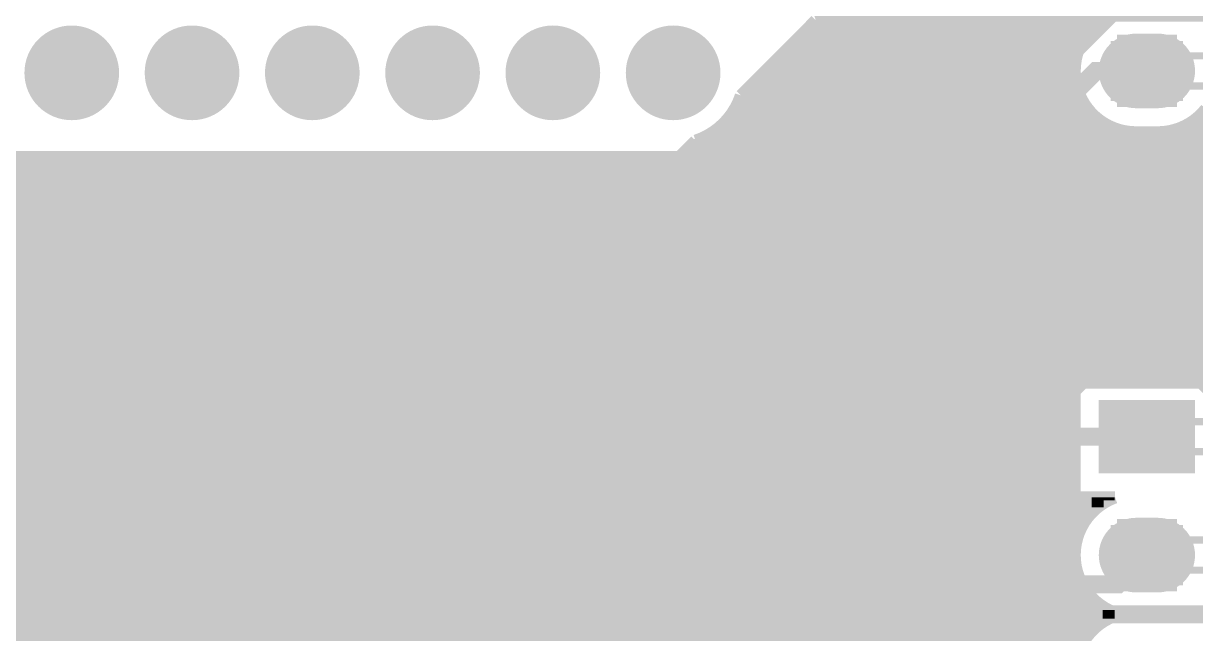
# Model space of a CAD drawing. Extents: x -11 to 221, y -93 to 178.
# Drawn here: x 146.3 to 171.05, y 143.1 to 155.98 of the extents above; entities that cross this region are included whole.
import ezdxf

# ---------------------------------------------------------------- set-up
doc = ezdxf.new("R2010")
doc.units = 0
doc.header["$MEASUREMENT"] = 0
doc.layers.get('0').update_dxf_attribs({"linetype": 'CONTINUOUS'})
for name, color, linetype in [('26-349-0_BOT', 7, 'CONTINUOUS'), ('26-349-0_DRD', 7, 'CONTINUOUS'), ('26-349-0_DRL', 2, 'CONTINUOUS'), ('26-349-0_IN1', 3, 'CONTINUOUS'), ('26-349-0_IN2', 5, 'CONTINUOUS'), ('26-349-0_SMB', 10, 'CONTINUOUS'), ('26-349-0_SMT', 14, 'CONTINUOUS'), ('26-349-0_SST', 12, 'CONTINUOUS'), ('26-349-0_TOP', 11, 'CONTINUOUS'), ('THRUHOLE_TAP', 15, 'CONTINUOUS')]:
    doc.layers.add(name, color=color, linetype=linetype)

# ---------------------------------------------------------------- blocks, each defined once
blk = doc.blocks.new('ROUND_2')
at = {"const_width": 0.99949}
blk.add_lwpolyline([(-0.499744, 0, 1), (0.499744, 0, 1)], format="xyb", close=True, dxfattribs=at)
blk = doc.blocks.new('OBLONG_27')
at = {"const_width": 1.5748}
blk.add_lwpolyline([(0.2286, 0), (-0.2286, 0)], dxfattribs=at)
at = {"const_width": 0.7874}
for points in [[(-0.6223, 0, 1), (0.1651, 0, 1)], [(-0.1651, 0, 1), (0.6223, 0, 1)]]:
    blk.add_lwpolyline(points, format="xyb", close=True, dxfattribs=at)
blk = doc.blocks.new('RECTANGLE_28')
blk.add_solid([(1.016, 0.7747), (1.016, -0.7747), (-1.016, 0.7747), (-1.016, -0.7747)])
blk = doc.blocks.new('ROUND_93')
at = {"const_width": 0.54991}
blk.add_lwpolyline([(-0.274954, 0, 1), (0.274954, 0, 1)], format="xyb", close=True, dxfattribs=at)
blk = doc.blocks.new('ROUND_94')
at = {"const_width": 0.59944}
blk.add_lwpolyline([(-0.29972, 0, 1), (0.29972, 0, 1)], format="xyb", close=True, dxfattribs=at)

msp = doc.modelspace()

# ---------------------------------------------------------------- linework, layer by layer
at = {"layer": '26-349-0_DRD', "const_width": 0.254}
for points in [[(146.685, 155.575), (146.685, 154.305)], [(147.955, 155.575), (146.685, 155.575)], [(147.955, 155.575), (146.685, 154.305)], [(147.955, 154.305), (146.685, 155.575)], [(147.955, 154.305), (147.955, 155.575)], [(149.225, 155.575), (149.225, 154.305)], [(150.495, 155.575), (149.225, 155.575)], [(150.495, 155.575), (149.225, 154.305)], [(150.495, 154.305), (149.225, 155.575)], [(150.495, 154.305), (150.495, 155.575)], [(151.765, 155.575), (151.765, 154.305)], [(153.035, 155.575), (151.765, 155.575)], [(153.035, 155.575), (151.765, 154.305)], [(153.035, 154.305), (151.765, 155.575)], [(153.035, 154.305), (153.035, 155.575)], [(154.305, 155.575), (154.305, 154.305)], [(155.575, 155.575), (154.305, 155.575)], [(155.575, 155.575), (154.305, 154.305)], [(155.575, 154.305), (154.305, 155.575)], [(155.575, 154.305), (155.575, 155.575)], [(156.845, 155.575), (156.845, 154.305)], [(158.115, 155.575), (156.845, 155.575)], [(158.115, 155.575), (156.845, 154.305)], [(158.115, 154.305), (156.845, 155.575)], [(158.115, 154.305), (158.115, 155.575)], [(159.385, 155.575), (159.385, 154.305)], [(160.655, 155.575), (159.385, 155.575)], [(160.655, 155.575), (159.385, 154.305)], [(160.655, 154.305), (159.385, 155.575)], [(160.655, 154.305), (160.655, 155.575)], [(169.39006, 155.61564), (169.39006, 154.34564)], [(170.66006, 155.61564), (169.39006, 155.61564)], [(170.02506, 155.61564), (170.02506, 154.34564)], [(170.66006, 154.34564), (170.66006, 155.61564)], [(170.66006, 154.98064), (169.39006, 154.98064)], [(169.39006, 154.34564), (170.66006, 154.34564)], [(146.685, 154.305), (147.955, 154.305)], [(149.225, 154.305), (150.495, 154.305)], [(151.765, 154.305), (153.035, 154.305)], [(154.305, 154.305), (155.575, 154.305)], [(156.845, 154.305), (158.115, 154.305)], [(159.385, 154.305), (160.655, 154.305)], [(169.39006, 147.89404), (169.39006, 146.62404)], [(170.66006, 147.89404), (169.39006, 147.89404)], [(170.02506, 147.89404), (170.02506, 146.62404)], [(170.66006, 146.62404), (170.66006, 147.89404)], [(170.66006, 147.25904), (169.39006, 147.25904)], [(169.39006, 146.62404), (170.66006, 146.62404)], [(169.39006, 145.39468), (169.39006, 144.12468)], [(170.66006, 145.39468), (169.39006, 145.39468)], [(170.02506, 145.39468), (170.02506, 144.12468)], [(170.66006, 144.12468), (170.66006, 145.39468)], [(170.66006, 144.75968), (169.39006, 144.75968)], [(169.39006, 144.12468), (170.66006, 144.12468)]]:
    msp.add_lwpolyline(points, dxfattribs=at)
at = {"layer": '26-349-0_IN2', "const_width": 0.254}
for points in [[(168.3004, 161.3154), (168.3004, 120.269)], [(168.0718, 161.0868), (168.0718, 120.269)], [(167.8432, 160.8582), (167.8432, 120.269)], [(167.6146, 160.6296), (167.6146, 130.70332)], [(167.386, 160.401), (167.386, 130.8862)], [(167.1574, 160.1724), (167.1574, 130.96748)], [(166.9288, 159.9438), (166.9288, 130.97764)], [(166.7002, 159.7152), (166.7002, 130.92176)], [(166.4716, 159.4866), (166.4716, 130.78206)], [(166.243, 159.258), (166.243, 130.4417)], [(165.7858, 158.8008), (165.7858, 120.269)], [(166.0144, 159.0294), (166.0144, 120.269)], [(165.5572, 158.5722), (165.5572, 120.269)], [(165.3286, 158.3436), (165.3286, 120.269)], [(165.1, 158.115), (165.1, 120.269)], [(164.8714, 157.8864), (164.8714, 123.37034)], [(164.6428, 157.6578), (164.6428, 130.60172)], [(164.4142, 157.4292), (164.4142, 130.84048)], [(164.1856, 157.2006), (164.1856, 130.9497)], [(168.529, 157.21076), (168.529, 155.24734)], [(163.957, 156.91104), (163.957, 130.98272)], [(168.7576, 156.7053), (168.7576, 155.7528)], [(163.7284, 156.5275), (163.7284, 130.9497)], [(168.9862, 156.46908), (168.9862, 155.98902)], [(163.2712, 156.14904), (163.2712, 130.60172)], [(163.4998, 156.30144), (163.4998, 130.84048)], [(163.03244, 156.04744), (161.45002, 154.46502)], [(162.814, 155.829), (162.814, 120.269)], [(168.91508, 155.9306), (162.9156, 155.9306)], [(163.0426, 156.04998), (163.0426, 120.269)], [(162.5854, 155.6004), (162.5854, 120.269)], [(168.7195, 155.702), (162.687, 155.702)], [(162.3568, 155.3718), (162.3568, 120.269)], [(168.59758, 155.4734), (162.4584, 155.4734)], [(162.1282, 155.1432), (162.1282, 123.57354)], [(168.529, 155.2448), (162.2298, 155.2448)], [(161.8996, 154.9146), (161.8996, 123.8377)], [(168.50106, 155.0162), (162.0012, 155.0162)], [(161.671, 154.686), (161.671, 123.95708)], [(168.51376, 154.7876), (161.7726, 154.7876)], [(168.529, 154.7114), (168.529, 148.54174)], [(161.4424, 154.43962), (161.4424, 123.99772)], [(168.56964, 154.559), (161.544, 154.559)], [(168.84396, 154.1018), (161.27222, 154.1018)], [(168.67632, 154.3304), (161.39922, 154.3304)], [(168.7576, 154.20594), (168.7576, 148.54174)], [(169.12336, 153.8732), (161.08426, 153.8732)], [(161.2138, 154.01798), (161.2138, 123.97232)], [(168.9862, 153.96972), (168.9862, 148.54174)], [(171.62272, 153.8732), (170.92676, 153.8732)], [(171.0436, 153.95194), (171.0436, 148.54174)], [(160.7566, 153.62428), (160.7566, 123.65482)], [(174.244, 153.6446), (160.79216, 153.6446)], [(160.9852, 153.78176), (160.9852, 123.87326)], [(169.2148, 153.8224), (169.2148, 148.54174)], [(169.4434, 153.7335), (169.4434, 148.54174)], [(169.672, 153.69032), (169.672, 148.54174)], [(170.25366, 153.68524), (169.79646, 153.68524)], [(169.9006, 153.68524), (169.9006, 148.54174)], [(170.1292, 153.68524), (170.1292, 148.54174)], [(170.3578, 153.68778), (170.3578, 148.54174)], [(170.5864, 153.72842), (170.5864, 148.54174)], [(170.815, 153.81224), (170.815, 148.54174)], [(160.49244, 153.50744), (160.147, 153.162)], [(174.244, 153.416), (160.401, 153.416)], [(160.528, 153.52014), (160.528, 120.269)], [(160.147, 153.162), (117.856, 153.162), (102.616, 137.922), (90.805, 137.922)], [(146.3548, 153.162), (146.3548, 120.269)], [(146.5834, 153.162), (146.5834, 120.269)], [(146.812, 153.162), (146.812, 120.269)], [(147.0406, 153.162), (147.0406, 120.269)], [(147.2692, 153.162), (147.2692, 122.85472)], [(147.4978, 153.162), (147.4978, 123.09348)], [(147.7264, 153.162), (147.7264, 123.2027)], [(147.955, 153.162), (147.955, 123.23572)], [(148.1836, 153.162), (148.1836, 123.2027)], [(148.4122, 153.162), (148.4122, 123.09348)], [(148.6408, 153.162), (148.6408, 122.85472)], [(148.8694, 153.162), (148.8694, 120.269)], [(149.098, 153.162), (149.098, 120.269)], [(149.3266, 153.162), (149.3266, 120.269)], [(149.5552, 153.162), (149.5552, 120.269)], [(149.7838, 153.162), (149.7838, 120.269)], [(150.0124, 153.162), (150.0124, 120.269)], [(150.241, 153.162), (150.241, 120.269)], [(150.4696, 153.162), (150.4696, 120.269)], [(150.6982, 153.162), (150.6982, 120.269)], [(150.9268, 153.162), (150.9268, 120.269)], [(151.1554, 153.162), (151.1554, 123.71832)], [(151.384, 153.162), (151.384, 123.9012)], [(151.6126, 153.162), (151.6126, 123.98248)], [(151.8412, 153.162), (151.8412, 123.99264)], [(152.0698, 153.162), (152.0698, 123.93676)], [(152.2984, 153.162), (152.2984, 123.79706)], [(152.527, 153.162), (152.527, 123.4567)], [(152.7556, 153.162), (152.7556, 120.269)], [(152.9842, 153.162), (152.9842, 120.269)], [(153.2128, 153.162), (153.2128, 120.269)], [(153.4414, 153.162), (153.4414, 120.269)], [(153.67, 153.162), (153.67, 124.57684)], [(153.8986, 153.162), (153.8986, 124.7775)], [(154.1272, 153.162), (154.1272, 124.8664)], [(154.3558, 153.162), (154.3558, 124.88418)], [(154.5844, 153.162), (154.5844, 124.83592)], [(154.813, 153.162), (154.813, 124.70638)], [(155.0416, 153.162), (155.0416, 124.4092)], [(155.2702, 153.162), (155.2702, 120.269)], [(155.4988, 153.162), (155.4988, 120.269)], [(155.7274, 153.162), (155.7274, 120.269)], [(155.956, 153.162), (155.956, 120.269)], [(156.1846, 153.162), (156.1846, 120.269)], [(156.4132, 153.162), (156.4132, 120.269)], [(156.6418, 153.162), (156.6418, 120.269)], [(156.8704, 153.162), (156.8704, 126.0602)], [(157.099, 153.162), (157.099, 126.35738)], [(157.3276, 153.162), (157.3276, 126.48692)], [(157.5562, 153.162), (157.5562, 126.53518)], [(157.7848, 153.162), (157.7848, 126.5174)], [(158.0134, 153.162), (158.0134, 126.4285)], [(158.242, 153.162), (158.242, 126.22784)], [(158.4706, 153.162), (158.4706, 124.7267)], [(158.6992, 153.162), (158.6992, 124.46254)], [(158.9278, 153.162), (158.9278, 120.269)], [(159.1564, 153.162), (159.1564, 120.269)], [(159.385, 153.162), (159.385, 120.269)], [(159.6136, 153.162), (159.6136, 120.269)], [(159.8422, 153.162), (159.8422, 120.269)], [(160.0708, 153.162), (160.0708, 120.269)], [(174.244, 153.1874), (160.1724, 153.1874)], [(160.2994, 153.3144), (160.2994, 120.269)], [(174.244, 152.9588), (117.6528, 152.9588)], [(174.244, 152.7302), (117.4242, 152.7302)], [(174.244, 152.5016), (117.1956, 152.5016)], [(174.244, 152.273), (116.967, 152.273)], [(174.244, 152.0444), (116.7384, 152.0444)], [(174.244, 151.8158), (116.5098, 151.8158)], [(174.244, 151.5872), (116.2812, 151.5872)], [(174.244, 151.13), (115.824, 151.13)], [(174.244, 151.3586), (116.0526, 151.3586)], [(174.244, 150.9014), (115.5954, 150.9014)], [(174.244, 150.6728), (115.3668, 150.6728)], [(174.244, 150.4442), (115.1382, 150.4442)], [(174.244, 150.2156), (114.9096, 150.2156)], [(174.244, 149.987), (114.681, 149.987)], [(174.244, 149.7584), (114.4524, 149.7584)], [(174.244, 149.5298), (114.2238, 149.5298)], [(174.244, 149.3012), (113.9952, 149.3012)], [(174.244, 149.0726), (113.7666, 149.0726)], [(174.244, 148.844), (113.538, 148.844)], [(174.244, 148.6154), (113.3094, 148.6154)], [(168.50106, 148.54174), (168.50106, 145.97634)], [(171.54906, 148.54174), (168.50106, 148.54174)], [(168.50106, 148.1582), (112.8522, 148.1582)], [(168.50106, 148.3868), (113.0808, 148.3868)], [(168.50106, 147.9296), (112.6236, 147.9296)], [(168.50106, 147.701), (112.395, 147.701)], [(168.50106, 147.4724), (112.1664, 147.4724)], [(168.50106, 147.2438), (111.9378, 147.2438)], [(168.50106, 147.0152), (111.7092, 147.0152)], [(168.50106, 146.7866), (111.4806, 146.7866)], [(168.50106, 146.558), (111.252, 146.558)], [(168.50106, 146.3294), (111.0234, 146.3294)], [(168.50106, 146.1008), (110.7948, 146.1008)], [(169.3545, 145.97634), (168.50106, 145.97634)], [(168.529, 145.97634), (168.529, 145.02638)], [(168.7576, 145.97634), (168.7576, 145.53184)], [(168.9862, 145.97634), (168.9862, 145.7706)], [(169.2148, 145.97634), (169.2148, 145.91792)], [(169.13352, 145.8722), (110.5662, 145.8722)], [(168.84904, 145.6436), (110.3376, 145.6436)], [(168.57218, 145.1864), (109.8804, 145.1864)], [(168.67886, 145.415), (110.109, 145.415)], [(168.5163, 144.9578), (109.6518, 144.9578)], [(168.50106, 144.7292), (109.4232, 144.7292)], [(168.52646, 144.5006), (109.1946, 144.5006)], [(168.529, 144.49044), (168.529, 142.52702)], [(168.59504, 144.272), (108.966, 144.272)], [(168.71696, 144.0434), (108.7374, 144.0434)], [(168.7576, 143.98498), (168.7576, 143.03248)], [(168.91, 143.8148), (108.5088, 143.8148)], [(168.9862, 143.74876), (168.9862, 143.2687)], [(169.24782, 143.5862), (108.2802, 143.5862)], [(169.2148, 143.60144), (169.2148, 143.41602)], [(169.10812, 143.3576), (108.0516, 143.3576)], [(168.83634, 143.129), (107.823, 143.129)]]:
    msp.add_lwpolyline(points, dxfattribs=at)
for points in [[(163.03244, 156.04744, 0.2371926), (163.99155, 157.00451)], [(169.4561, 156.23032, 0.3383093), (168.50106, 154.98064)], [(168.50106, 154.98064, 0.4142136), (169.79646, 153.68524)], [(160.49244, 153.50744, 0.2371926), (161.45155, 154.46451)], [(170.25366, 153.68524, 0.2308993), (171.27454, 154.18323)], [(169.3545, 145.97634, 0.3154726), (168.50106, 144.75968)], [(168.50106, 144.75968, 0.3383097), (169.4561, 143.51)], [(169.4561, 143.51, 0.3383093), (168.50106, 142.26032)]]:
    msp.add_lwpolyline(points, format="xyb", dxfattribs=at)
at = {"layer": '26-349-0_SST', "const_width": 0.1524}
for points in [[(170.02506, 155.58008, 0.4142136), (169.42562, 154.98064)], [(170.53306, 155.29814, 0.2585925), (170.02506, 155.5797)], [(169.42562, 154.98064, 0.4142136), (170.02506, 154.3812)], [(170.02506, 154.37866, 0.2585953), (170.53306, 154.66314)], [(170.02506, 147.86102, 0.4142136), (169.42308, 147.25904)], [(170.53306, 147.57654, 0.2585925), (170.02506, 147.8581)], [(169.42562, 147.25904, 0.4142136), (170.02506, 146.6596)], [(170.02506, 146.6596, 0.2585919), (170.53338, 146.94134)], [(170.02506, 145.35912, 0.4142136), (169.42562, 144.75968)], [(170.53306, 145.07718, 0.2585925), (170.02506, 145.35874)], [(169.42562, 144.75968, 0.4142136), (170.02506, 144.16024)], [(170.02506, 144.16024, 0.2585919), (170.53338, 144.44198)]]:
    msp.add_lwpolyline(points, format="xyb", dxfattribs=at)
at = {"layer": '26-349-0_SST'}
for points, const_width in [([(174.44466, 154.66314), (170.64228, 154.66314), (169.70756, 154.66314), (169.70756, 155.29814), (170.64228, 155.29814), (174.44466, 155.29814)], 0.1524), ([(170.64228, 154.66314), (170.64228, 155.29814)], 0.1524), ([(169.43832, 148.61032), (169.43832, 149.0345)], 0.254), ([(169.43832, 148.82368), (170.70832, 148.82368), (170.4975, 149.0345)], 0.254), ([(174.44466, 146.94154), (170.64228, 146.94154), (169.70756, 146.94154), (169.70756, 147.57654), (170.64228, 147.57654), (174.44466, 147.57654)], 0.1524), ([(170.64228, 146.94154), (170.64228, 147.57654)], 0.1524), ([(174.44466, 144.44218), (170.64228, 144.44218), (169.70756, 144.44218), (169.70756, 145.07718), (170.64228, 145.07718), (174.44466, 145.07718)], 0.1524), ([(170.64228, 144.44218), (170.64228, 145.07718)], 0.1524)]:
    msp.add_lwpolyline(points, dxfattribs=dict(at, const_width=const_width))
at = {"layer": '26-349-0_TOP', "const_width": 0.381}
for points in [[(170.02506, 159.97936), (169.6212, 159.97936), (160.655, 151.003), (119.38, 151.003), (103.124, 134.747), (99.695, 134.747), (94.361, 129.413), (94.361, 124.841), (93.98, 124.46), (93.345, 124.46), (93.345, 124.3838)], [(172.52442, 159.97936), (171.29506, 158.75), (169.291, 158.75), (160.909, 150.368), (119.634, 150.368), (103.378, 134.112), (99.949, 134.112), (96.393, 130.556), (96.393, 125.349), (95.4278, 124.3838), (95.25, 124.3838)], [(103.505, 124.3838), (103.9368, 124.3838), (104.521, 124.968), (104.521, 134.366), (119.888, 149.733), (161.798, 149.733), (169.164, 157.099), (169.64406, 157.099), (170.02506, 157.48)], [(172.52442, 157.48), (172.52442, 157.41142), (171.323, 156.21), (169.291, 156.21), (162.179, 149.098), (120.142, 149.098), (106.426, 135.382), (106.426, 124.7648), (106.045, 124.3838), (106.045, 121.285)], [(170.02506, 154.98064), (168.95064, 154.98064), (162.433, 148.463), (137.287, 148.463), (120.396, 131.572), (115.697, 131.572), (114.681, 130.556), (114.681, 125.222), (113.8428, 124.3838), (113.665, 124.3838)], [(172.52442, 147.25904), (172.39996, 147.25904), (171.196, 148.463), (168.656, 148.463), (165.608, 145.415), (135.382, 145.415), (119.634, 129.667), (119.634, 124.841), (119.1768, 124.3838), (118.745, 124.3838)], [(120.65, 124.3838), (121.0818, 124.3838), (121.539, 124.841), (121.539, 130.683), (135.636, 144.78), (165.862, 144.78), (168.34104, 147.25904), (170.02506, 147.25904)], [(170.02506, 144.75968), (169.42054, 144.145), (146.431, 144.145), (129.794, 127.508), (129.794, 124.841), (129.3368, 124.3838), (128.905, 124.3838)], [(131.445, 121.285), (131.445, 124.3838), (131.572, 124.3838), (131.826, 124.6378), (131.826, 128.651), (146.685, 143.51), (171.323, 143.51), (172.52442, 144.71142), (172.52442, 144.75968)]]:
    msp.add_lwpolyline(points, dxfattribs=at)

# ---------------------------------------------------------------- block references
at = {"layer": '26-349-0_BOT'}
for name, p in [('ROUND_2', (147.32, 154.94)), ('ROUND_2', (149.86, 154.94)), ('ROUND_2', (152.4, 154.94)), ('ROUND_2', (154.94, 154.94)), ('ROUND_2', (157.48, 154.94)), ('ROUND_2', (160.02, 154.94)), ('OBLONG_27', (170.02506, 154.98064)), ('RECTANGLE_28', (170.02506, 147.25904)), ('OBLONG_27', (170.02506, 144.75968))]:
    msp.add_blockref(name, p, dxfattribs=at)
at = {"layer": '26-349-0_DRL'}
for name, p in [('ROUND_93', (147.32, 154.94)), ('ROUND_93', (149.86, 154.94)), ('ROUND_93', (152.4, 154.94)), ('ROUND_93', (154.94, 154.94)), ('ROUND_93', (157.48, 154.94)), ('ROUND_93', (160.02, 154.94)), ('ROUND_94', (170.02506, 154.98064)), ('ROUND_94', (170.02506, 147.25904)), ('ROUND_94', (170.02506, 144.75968))]:
    msp.add_blockref(name, p, dxfattribs=at)
at = {"layer": '26-349-0_IN1'}
for name, p in [('ROUND_2', (147.32, 154.94)), ('ROUND_2', (149.86, 154.94)), ('ROUND_2', (152.4, 154.94)), ('ROUND_2', (154.94, 154.94)), ('ROUND_2', (157.48, 154.94)), ('ROUND_2', (160.02, 154.94)), ('OBLONG_27', (170.02506, 154.98064)), ('RECTANGLE_28', (170.02506, 147.25904)), ('OBLONG_27', (170.02506, 144.75968))]:
    msp.add_blockref(name, p, dxfattribs=at)
at = {"layer": '26-349-0_IN2'}
for name, p in [('ROUND_2', (147.32, 154.94)), ('ROUND_2', (149.86, 154.94)), ('ROUND_2', (152.4, 154.94)), ('ROUND_2', (154.94, 154.94)), ('ROUND_2', (157.48, 154.94)), ('ROUND_2', (160.02, 154.94)), ('OBLONG_27', (170.02506, 154.98064)), ('RECTANGLE_28', (170.02506, 147.25904)), ('OBLONG_27', (170.02506, 144.75968))]:
    msp.add_blockref(name, p, dxfattribs=at)
at = {"layer": '26-349-0_SMB'}
for name, p in [('ROUND_2', (147.32, 154.94)), ('ROUND_2', (149.86, 154.94)), ('ROUND_2', (152.4, 154.94)), ('ROUND_2', (154.94, 154.94)), ('ROUND_2', (157.48, 154.94)), ('ROUND_2', (160.02, 154.94)), ('OBLONG_27', (170.02506, 154.98064)), ('RECTANGLE_28', (170.02506, 147.25904)), ('OBLONG_27', (170.02506, 144.75968))]:
    msp.add_blockref(name, p, dxfattribs=at)
at = {"layer": '26-349-0_SMT'}
for name, p in [('ROUND_2', (147.32, 154.94)), ('ROUND_2', (149.86, 154.94)), ('ROUND_2', (152.4, 154.94)), ('ROUND_2', (154.94, 154.94)), ('ROUND_2', (157.48, 154.94)), ('ROUND_2', (160.02, 154.94)), ('OBLONG_27', (170.02506, 154.98064)), ('RECTANGLE_28', (170.02506, 147.25904)), ('OBLONG_27', (170.02506, 144.75968))]:
    msp.add_blockref(name, p, dxfattribs=at)
at = {"layer": '26-349-0_TOP'}
for name, p in [('ROUND_2', (147.32, 154.94)), ('ROUND_2', (149.86, 154.94)), ('ROUND_2', (152.4, 154.94)), ('ROUND_2', (154.94, 154.94)), ('ROUND_2', (157.48, 154.94)), ('ROUND_2', (160.02, 154.94)), ('OBLONG_27', (170.02506, 154.98064)), ('RECTANGLE_28', (170.02506, 147.25904)), ('OBLONG_27', (170.02506, 144.75968))]:
    msp.add_blockref(name, p, dxfattribs=at)
at = {"layer": 'THRUHOLE_TAP'}
for name, p in [('ROUND_93', (147.32, 154.94)), ('ROUND_93', (149.86, 154.94)), ('ROUND_93', (152.4, 154.94)), ('ROUND_93', (154.94, 154.94)), ('ROUND_93', (157.48, 154.94)), ('ROUND_93', (160.02, 154.94)), ('ROUND_94', (170.02506, 154.98064)), ('ROUND_94', (170.02506, 147.25904)), ('ROUND_94', (170.02506, 144.75968))]:
    msp.add_blockref(name, p, dxfattribs=at)

doc.saveas('drawing.dxf')
